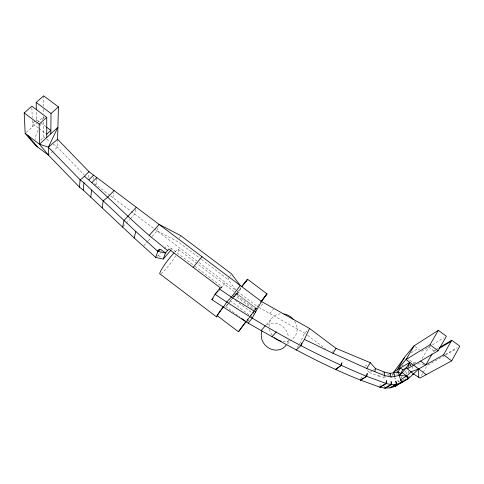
<?xml version="1.0" encoding="UTF-8"?>
<svg xmlns="http://www.w3.org/2000/svg" width="484" height="484" viewBox="0 0 484 484"><rect width="100%" height="100%" fill="white"/><g stroke="black" fill="none" stroke-linecap="round" stroke-linejoin="round"><path stroke-width="0.36" stroke-dasharray="2.42 1.81" d="M57.596 139.253L57.396 147.166L53.754 150.584M384.671 387.375L384.713 385.917M88.39 177.598L88.778 173.895M93.091 179.54L93.6 175.135M95.953 184.894L96.776 178.324M112.887 197.653L113.746 192.699M379.94 385.712L380.218 384.326M360.955 378.76L361.252 377.369L360.882 378.73M135.822 209.318L134.679 214.079L130.154 218.956M152.145 236.398L157.028 230.928L158.056 227.674M408.308 372.904L409.004 370.823M410.638 365.952L411.11 364.567M179.473 238.328L180.562 235.533M38.012 130.474L35.151 137.281L35.193 139.446M40.009 125.713L40.583 124.352M42.58 119.584L43.772 116.735L44.951 117.612M299.59 343.894L304.648 333.101L307.352 330.505M406.003 374.362L407.643 371.071M410.263 365.807L411.575 363.175L409.422 366.146M255.498 310.619L256.514 308.647M421.382 375.566L422.816 373.049M423.173 372.42L427.124 365.499M435.11 350.095L433.827 350.858L433.156 352.031L435.715 350.519M422.096 358.523L428.715 347.064L431.873 345.134M392.046 375.07L392.802 373.799M235.859 289.831L227.964 279.365L229.47 276.86M229.852 276.231L230.602 274.979M234.262 296.964L240.99 287.774M297.085 347.53L299.173 344.499M233.149 297.188L233.869 296.256L234.577 296.795L235.309 295.881A15.5 0.423 -53 0 1 236.446 295.083L241.595 287.823M254.838 309.935L255.292 309.288L234.819 293.855M402.095 376.256L401.23 377.447L402.525 378.754M404.678 372.686L406.832 369.716M247.058 320.698L250.083 316.59M254.415 310.722L250.518 316.004L253.604 311.932M254.844 310.135L257.899 306.021M402.016 366.025L402.888 364.845M252.315 313.348L253.447 311.829M254.487 310.528L250.428 315.889L230.069 300.516M246.628 321.285L250.113 316.609M254.917 310.184L256.659 307.842M247.451 321.818L250.053 318.333M250.488 317.752L253.955 313.1M254.899 309.742L259.745 303.353M249.133 317.613L246.919 320.565M246.786 320.487L248.921 317.643M250.155 316.004L253.313 311.835M254.905 309.99L256.145 308.375L236.507 293.57L233.742 296.946M227.68 304.218L225.895 306.517L228.666 303.141M228.121 303.643L231.685 299.039M232.132 298.459L240.687 287.647M262.752 303.843L259.624 307.842L304.648 333.101L307.013 334.886M218.968 290.745L220.305 289.051M220.752 288.482L225.477 282.511M229.126 302.579L233.276 297.509M269.769 313.535L273.514 309.058M266.327 324.71L271.439 318.768M157.397 256.26L160.948 252.69M164.354 248.776L167.27 245.424L193.443 265.171M143.845 245.703L147.753 241.328M148.243 240.778L151.661 236.948M402.385 380.739L403.384 379.625L406.675 377.774M123.117 226.548L125.628 223.838M126.13 223.293L129.651 219.5M220.577 288.397L222.096 286.788L194.042 265.619M287.466 344.009L291.549 339.998M40.662 140.136L43.838 137.051L43.79 121.254M53.234 151.069L49.483 154.275M26.299 132.404L36.615 123.16M37.165 122.664L43.772 116.735L43.778 118.241M332.302 351.408L333.379 350.543M364.894 366.303L367.894 364.283M367.562 370.393L369.425 372.505L372.48 370.538M373.091 370.145L375.53 368.566M411.17 352.782L417.892 348.571L419.495 349.781M369.425 372.505L378.252 376.001L380.134 374.84M382.638 373.297L384.52 372.135M421.624 351.396L428.074 347.458M432.502 344.747L443.858 337.808M378.252 376.001L383.612 377.248L384.883 376.485M387.43 374.949L388.7 374.18M388.628 375.765L391.834 373.842M392.318 375.318L394.266 374.162M435.751 349.714L438.31 348.196M445.425 354.336L457.186 347.663M427.771 365.13L444.754 355.528M445.407 355.159L456.509 348.885M408.532 376.727L409.773 376.026M220.256 287.75L222.096 286.788M383.612 377.248L386.722 376.655M170.713 248.994L171.959 248.957M415.81 362.395L412.235 362.05L407.474 358.408M413.003 363.315L415.151 363.526M418.013 363.805L423.742 364.367M157.028 230.928L178.118 241.831L200.939 259.013M43.838 137.051L44.994 137.873M415.199 346.598L417.892 348.571M428.715 347.064L433.827 350.858M46.083 126.832L36.548 119.669L36.354 110.673M38.363 127.891L32.38 123.396L36.548 119.669L36.572 121.067M38.962 128.339L46.137 133.735M307.606 335.327L325.363 348.692M46.736 139.144L49.701 141.376M53.252 144.05L57.396 147.166L84.059 174.754M201.538 259.466L227.964 279.365M94.35 183.69L109.965 195.457M110.552 195.893L130.553 210.97M131.146 211.417L154.087 228.708M154.674 229.15L198.458 262.147M199.057 262.6L236.737 290.999M237.475 291.556L257.536 306.674M237.329 293.939L256.121 308.108M178.342 249.496L234.928 292.167M236.029 292.995L237.124 293.818M233.5 294.447L253.894 309.833M233.167 295.597L233.911 296.16M235.545 300.479L252.418 313.215M158.516 255.479L161.468 257.718M225.635 306.348L240.022 317.232M396.348 373.702L397.437 374.531M394.061 377.544L399.959 382.523M398.235 380.769L399.506 382.644M412.084 366.043L412.725 369.625M31.896 107.708L32.198 117.418M32.289 120.407L32.489 126.85M43.663 95.856L43.717 106.298M43.735 109.281L43.76 113.752M174.978 251.964A15.379 1.99 -52.7 0 1 177.35 253.186M175.867 255.703A15.379 1.99 -52.7 0 1 161.16 273.593M266.993 324.812A14.217 12.838 44.2 0 1 280.726 325.103A14.217 12.838 44.2 0 1 288.349 337.263M288.204 340.046A14.217 12.838 44.2 0 1 286.897 343.924M289.547 340.748A14.738 13.195 43.5 0 1 283.134 341.589M272.238 335.291A14.738 13.195 43.5 0 1 269.364 328.975M269.098 326.773A14.738 13.195 43.5 0 1 280.303 313.832M294.653 321.098A14.738 13.195 43.5 0 1 292.566 339"/><path stroke-width="0.73" d="M46.73 137.571L46.742 117.382L31.853 106.214L24.2 112.929L25.174 133.409L35.356 145.285L48.333 155.037L79.473 187.157L83.272 190.109L134.165 237.94L155.721 257.428L163.241 259.055L170.991 250.083M300.673 345.624L304.406 339.393L332.889 353.241L366.709 368.463L384.308 375.439L391.12 377.03L399.385 375.439L402.906 369.824L406.251 367.846L413.493 373.932L419.949 378.083L451.693 360.858L459.8 346.181L451.747 340.222L443.55 354.814L418.672 368.965L408.811 378.258L395.156 386.395L389.844 387.878L384.647 388.101L379.668 387.103L360.519 380.091C321.388 364.621 284.683 343.997 248.219 323.173L211.901 299.675L215.023 294.302L220.256 287.75L168.849 249.048L165.443 252.981L157.79 251.311L135.816 231.485L83.956 182.849L80.09 179.842L48.37 147.203L39.5 144.214L57.898 127.31L48.37 147.203L48.333 155.037L39.5 144.214L25.174 133.409M50.82 133.814L51.02 113.534L58.419 106.879L43.663 95.856L36.179 102.42L36.336 109.922M393.183 373.164L393.934 371.894L409.809 362.353L406.251 367.846L402.252 372.613L400.522 373.624L398.157 371.851L389.971 373.412L384.52 372.135L375.53 368.566L370.29 362.667L336.065 348.389L309.512 328.436L261.511 301.508L89.008 171.675L57.596 139.253L58.419 106.879M384.308 375.439L384.52 372.135M79.473 187.157L80.09 179.842L82.383 178.227L89.008 171.675M83.272 190.109L83.956 182.849M90.786 197.169L91.615 190.031M102.154 207.86L103.195 200.89L107.508 197.393L114.115 190.569M122.615 227.087L124.043 220.45L136.313 207.279M374.81 371.676L375.53 368.566M134.165 237.94L135.816 231.485M155.721 257.428L157.79 251.311L159.666 249.169L157.578 251.117M409.809 362.353L407.492 368.784L438.135 350.791L446.387 336.265L438.359 330.324L414.123 345.812L405.06 356.605L397.134 369.97L406.022 359.527L414.123 345.812M163.241 259.055L165.443 252.981L160.634 249.339L157.79 251.311M301.865 343.083L300.842 345.715L296.069 350.126M304.406 339.393L309.512 328.436M248.219 323.173L252.091 318.236L261.511 301.508M432.049 353.967L425.793 364.918L420.626 361.064M426.277 374.646L406.022 359.527L430.016 344.765L438.359 330.324M396.862 372.626L398.157 371.851L400.443 367.985L402.906 369.824M366.709 368.463L370.29 362.667M223.336 307.346L226.712 302.131L231.352 297.103L240.312 285.554L231.358 273.726L180.562 235.533L159.085 224.419L149.199 235.46C127.02 216.39 106.625 195.167 84.404 176.237M332.889 353.241L336.065 348.389M245.86 281.712L247.566 279.268L266.98 293.855L260.973 302.01M223.112 307.219A14.084 0.442 -53 0 0 217.31 315.719L238.424 331.74L245.485 322.223M393.934 371.894L404.394 357.73M260.979 301.895L266.98 293.855L261.1 301.574M246.017 321.769L238.461 331.728M241.897 286.601L247.566 279.268L241.601 286.528M211.901 299.675L213.154 298.09M193.164 267.356L201.997 256.714M261.239 330.493L265.347 325.708M272.068 336.586L276.376 331.927M218.054 291.084L215.023 294.302C262.709 326.391 313.336 354.342 366.497 376.268L386.002 383.425C391.338 385.107 397.267 384.756 402.325 382.378L400.589 379.825L398.157 371.851M91.851 182.625L96.867 177.592M89.014 179.709L93.6 175.135M46.736 134.189L50.85 130.414L46.682 127.28M39.5 144.214L39.186 124.182L46.742 117.382M48.37 147.203L57.596 139.253M335.485 369.461L341.002 365.426L341.946 362.764L341.159 365.505L335.642 369.534M398.731 384.06L395.156 386.395M400.389 382.959L399.929 383.267L408.345 378.567L406.602 376.02L402.252 372.613L399.385 375.439L406.602 376.02L408.811 378.258L402.337 381.876M360.519 380.091L366.497 376.268L367.235 373.509L366.648 376.328L360.665 380.146M439.587 347.439L451.747 340.222M438.909 348.631L451.058 341.444M379.668 387.103L386.002 383.425L386.547 380.599L386.468 383.558L380.128 387.23M384.647 388.101L391.072 384.447L391.139 381.489L391.744 384.49L385.312 388.144M412.253 374.628L413.493 373.932M389.844 387.878L396.354 384.223L395.743 381.223L396.892 384.133L390.376 387.787M255.746 312.083L231.352 297.103L219.325 288.918M430.016 344.765L438.135 350.791M443.55 354.814L451.693 360.858M36.179 102.42L51.02 113.534M24.2 112.929L39.186 124.182M241.825 318.593L246.187 321.872M216.469 316.839L160.15 274.095A15.379 1.99 -52.7 0 1 163.326 266.611A15.379 1.99 -52.7 0 1 173.938 253.029M149.199 235.46L167.597 250.5M27.558 135.205L37.625 146.979M401.744 382.723L400.589 379.825L406.602 376.02L411.279 371.688L418.672 368.965L418.696 377.145M393.758 372.692L394.914 376.298M389.971 373.412L391.12 377.03M217.183 316.094A15.494 0.484 -53 0 1 223.493 306.626M286.195 345.074A14.217 12.838 44.2 0 1 268.874 348.111A14.217 12.838 44.2 0 1 261.971 330.941M281.174 341.244A14.738 13.195 43.5 0 1 274.434 337.663M283.926 313.971A14.738 13.195 43.5 0 1 293.522 319.561"/></g></svg>
